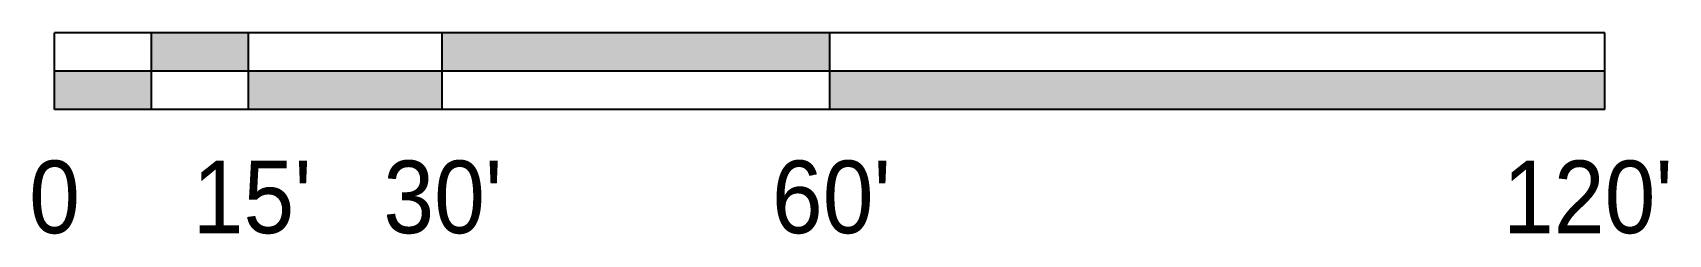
# Model space of a CAD drawing. Header units: inches. Extents: x -0.03 to 2.08, y -0.16 to 0.1.
import ezdxf

# ---------------------------------------------------------------- set-up
doc = ezdxf.new("R2010")
doc.units = ezdxf.units.IN
doc.header["$MEASUREMENT"] = 0
doc.styles.add('SansAttr', font='swiss.ttf', dxfattribs={"width": 0.9})

# ---------------------------------------------------------------- blocks, each defined once
blk = doc.blocks.new('Graphic Scales Civil - Long')
at = {"linetype": 'ByBlock', "lineweight": -2}
for points in [[(0.25, 0.0496), (0.25, 0.0992), (0.125, 0.0992), (0.125, 0.0496)], [(0.5, 0.0992), (0.5, 0.0496), (1, 0.0496), (1, 0.0992)], [(0, 0.0496), (0, 0), (0.125, 0), (0.125, 0.0496)], [(0.5, 0), (0.5, 0.0496), (0.25, 0.0496), (0.25, 0)]]:
    blk.add_hatch(color=0, dxfattribs=at).paths.add_polyline_path(points)
blk.add_hatch(color=256).paths.add_polyline_path([(2, 0.0496), (1, 0.0496), (1, 0), (2, 0)])
at = {"color": 0, "linetype": 'ByBlock', "lineweight": -2}
for p, q in [((2, 0.0992), (0, 0.0992)), ((0, 0), (0, 0.0992)), ((0.125, 0), (0.125, 0.0992)), ((0.25, 0), (0.25, 0.0992)), ((0.5, 0), (0.5, 0.0992)), ((1, 0), (1, 0.0992)), ((2, 0), (2, 0.0992)), ((2, 0.0496), (0, 0.0496)), ((2, 0), (0, 0))]:
    blk.add_line(p, q, dxfattribs=at)
at = {"color": 0, "insert": (0, -0.1134), "char_height": 0.09375, "width": 0.140208, "attachment_point": 5, "style": 'SansAttr'}
blk.add_mtext('\\A1;0', dxfattribs=at)
at = {"char_height": 0.09375, "attachment_point": 5, "style": 'SansAttr'}
for s, width, insert in [("\\A1;15'", 0.161794, (0.2549, -0.1134)), ("30'", 0.142379, (0.5009, -0.1134)), ("60'", 0.142379, (1.0022, -0.1134)), ("120'", 0.142379, (1.9781, -0.1134))]:
    blk.add_mtext_dynamic_manual_height_columns(s, width=width, gutter_width=0.4688, heights=[0], dxfattribs=dict(at, insert=insert))

msp = doc.modelspace()

# ---------------------------------------------------------------- block references
msp.add_blockref('Graphic Scales Civil - Long', (0, 0))

doc.saveas('drawing.dxf')
